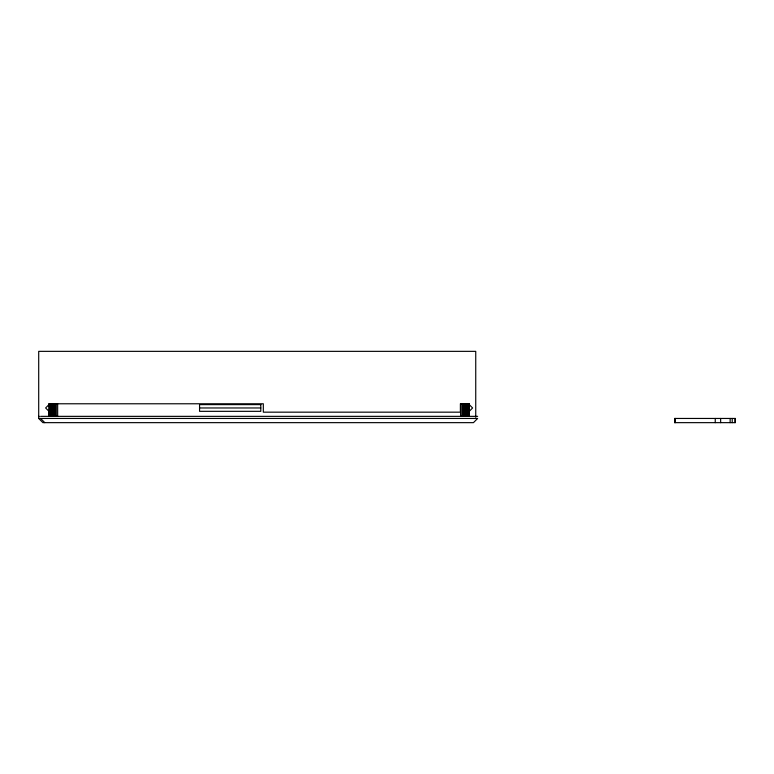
<?xml version="1.0" encoding="UTF-8"?>
<svg xmlns="http://www.w3.org/2000/svg" width="774" height="774" viewBox="0 0 774 774"><rect width="100%" height="100%" fill="white"/><g stroke="black" fill="none" stroke-linecap="round" stroke-linejoin="round"><path stroke-width="1.16" d="M48.985 404.618L45.627 407.966L48.985 411.323M199.557 407.966L260.799 407.966M49.294 412.165L48.994 416.354L49.081 403.776M38.7 416.354L39.271 416.354M40.606 416.354L477.645 416.354M38.7 418.453L477.645 418.453L473.456 422.652L42.899 422.652L38.7 418.453L38.7 351.348L475.739 351.348L475.739 417.263M40.606 418.453L44.795 422.652M48.994 406.166L48.994 403.776L263.324 403.776L263.324 412.165L460.385 412.165L460.385 403.776L469.257 403.776L469.257 416.354M735.039 418.453L735.039 422.652M732.214 418.453L732.214 422.652M730.153 418.453L730.153 422.652M720.642 418.453L720.642 422.652M715.244 418.453L715.244 422.652M675.131 418.453L675.131 422.652M674.88 418.453L674.88 422.652M469.17 403.776L469.17 416.354M468.957 403.776L468.957 416.354M468.599 403.776L468.599 416.354M468.115 403.776L468.115 416.354M467.515 403.776L467.515 416.354M466.79 403.776L466.79 416.354M465.967 403.776L465.967 416.354M465.058 403.776L465.058 416.354M464.071 403.776L464.071 416.354M463.036 403.776L463.036 416.354M461.962 403.776L461.962 416.354M460.598 403.776L460.598 416.354M57.653 403.776L57.653 416.354M56.289 403.776L56.289 416.354M55.215 403.776L55.215 416.354M54.18 403.776L54.18 416.354M53.193 403.776L53.193 416.354M52.284 403.776L52.284 416.354M51.461 403.776L51.461 416.354M50.745 403.776L50.745 416.354M50.136 403.776L50.136 416.354M49.652 403.776L49.652 416.354M49.294 403.776L49.294 416.354M469.257 404.618L469.257 411.323L472.604 407.966L469.257 404.618M260.799 404.618L199.557 404.618L199.557 411.323L260.799 411.323L260.799 404.618M735.3 418.453L674.618 418.453L674.618 422.652L735.3 422.652L735.3 418.453"/></g></svg>
